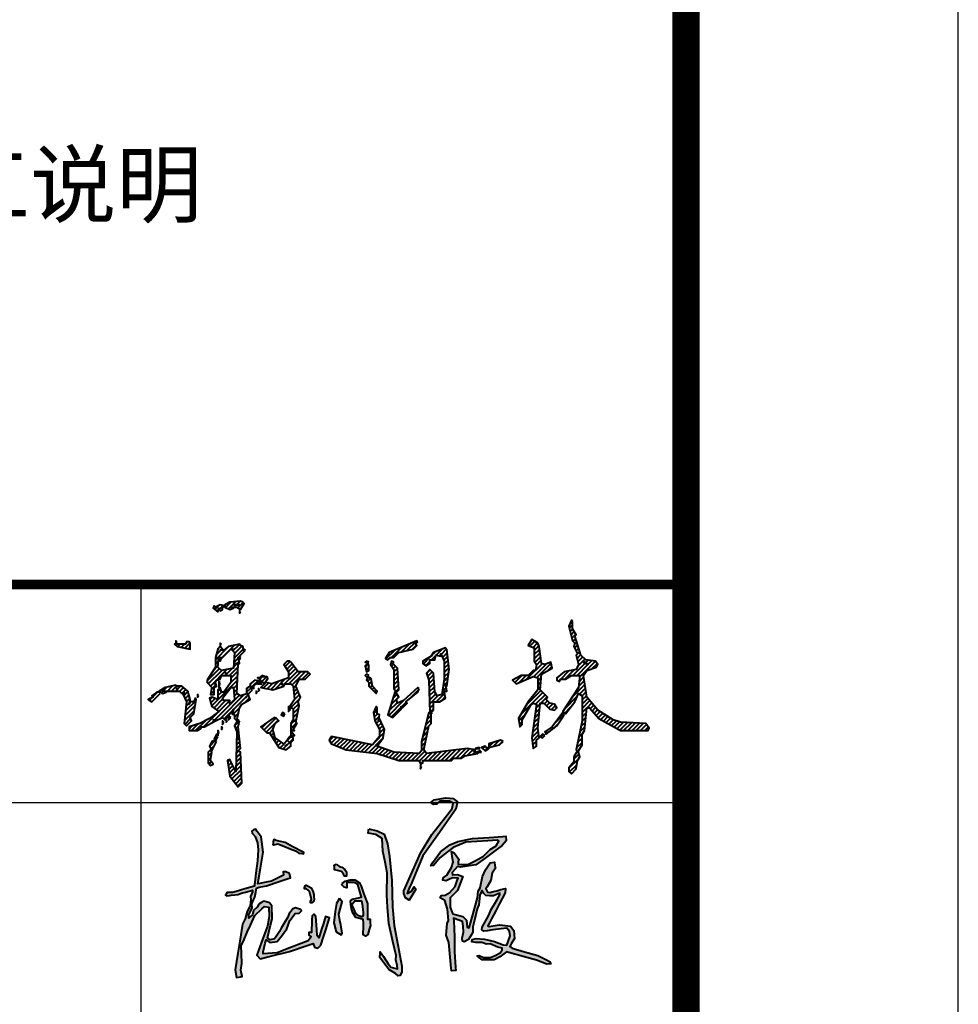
# Model space of a CAD drawing. Header units: millimetres. Extents: x 53009415 to 54059915, y 20499171 to 20796171.
# Drawn here: x 53622686 to 53639915, y 20556466 to 20574535 of the extents above; entities that cross this region are included whole.
import ezdxf

# ---------------------------------------------------------------- set-up
doc = ezdxf.new("R2010")
doc.units = ezdxf.units.MM
doc.header["$LTSCALE"] = 1000
doc.layers.add('PUB_TEXT', color=7, linetype='Continuous')
doc.layers.add('ROAD', color=2, linetype='Continuous')
doc.layers.add('PUB_TITLE', color=7, linetype='Continuous', lineweight=20)
doc.styles.add('HZST', font='')
doc.styles.get('HZST').set_extended_font_data('SimSun')

# ---------------------------------------------------------------- blocks, each defined once
blk = doc.blocks.new('a1')
at = {"layer": 'PUB_TITLE'}
blk.add_line((50499410, 18561530), (50505410, 18561530), dxfattribs=at)
for points in [[(50422310, 18549330), (50506410, 18549330), (50506410, 18608730), (50422310, 18608730)], [(50499410, 18550330), (50505410, 18550330), (50505410, 18607730), (50499410, 18607730)]]:
    blk.add_lwpolyline(points, close=True, dxfattribs=at)
at = {"layer": 'PUB_TITLE', "const_width": 100}
blk.add_lwpolyline([(50424810, 18550330), (50505410, 18550330), (50505410, 18607730), (50424810, 18607730)], close=True, dxfattribs=at)
at = {"layer": 'PUB_TITLE', "const_width": 35}
blk.add_lwpolyline([(50499410, 18562330), (50505410, 18562330)], dxfattribs=at)
at = {"layer": 'PUB_TITLE'}
blk.add_lwpolyline([(50503410, 18556730), (50503410, 18562330)], dxfattribs=at)
blk = doc.blocks.new('谢迎林')
at = {"linetype": 'Continuous'}
h = blk.add_hatch(dxfattribs=at)
h.set_pattern_fill('ANSI31', color=256, scale=88, style=0)
h.set_pattern_definition([(45, (49802.795, -316570.059), (-7.778175, 7.778175), [])])
h.paths.add_polyline_path([(52196.4, -313393.3), (52192, -313388.9), (52192, -313402.1)])
h.paths.add_polyline_path([(52772.8, -313340.5), (52768.4, -313336.1), (52755.2, -313358.1), (52755.2, -313375.7), (52737.6, -313397.7), (52737.6, -313410.9), (52746.4, -313419.7), (52764, -313402.1), (52768.4, -313371.3), (52777.2, -313358.1)])
h.paths.add_polyline_path([(52416.4, -313340.5), (52412, -313336.1), (52398.8, -313340.5)])
h.paths.add_polyline_path([(51426.4, -313340.5), (51422, -313331.7), (51413.2, -313340.5), (51413.2, -313380.1), (51422, -313388.9), (51430.8, -313384.5), (51422, -313371.3)])
h.paths.add_polyline_path([(52412, -313327.3), (52407.6, -313322.9), (52394.4, -313327.3)])
h.paths.add_polyline_path([(52434, -313322.9), (52429.6, -313318.5), (52416.4, -313322.9), (52429.6, -313336.1), (52442.8, -313327.3)])
h.paths.add_polyline_path([(51694.8, -313318.5), (51703.6, -313314.1)], flags=16)
h.paths.add_polyline_path([(52495.6, -313300.9), (52486.8, -313296.5), (52442.8, -313309.7), (52442.8, -313322.9), (52482.4, -313314.1)])
h.paths.add_polyline_path([(51444, -313300.9), (51439.6, -313296.5), (51426.4, -313300.9), (51417.6, -313318.5), (51426.4, -313336.1)])
h.paths.add_polyline_path([(51448.4, -313283.3), (51444, -313274.5), (51435.2, -313292.1), (51439.6, -313296.5)])
h.paths.add_polyline_path([(52649.6, -313278.9), (52640.8, -313274.5), (52632, -313283.3), (52640.8, -313287.7)], flags=17)
h.paths.add_polyline_path([(51721.2, -313270.1), (51716.8, -313261.3), (51716.8, -313283.3), (51730, -313278.9)])
h.paths.add_polyline_path([(51452.8, -313265.7), (51448.4, -313261.3), (51448.4, -313278.9)])
h.paths.add_polyline_path([(51466, -313252.5), (51461.6, -313248.1), (51461.6, -313256.9)], flags=17)
h.paths.add_polyline_path([(51470.4, -313230.5), (51466, -313226.1), (51466, -313239.3)], flags=17)
h.paths.add_polyline_path([(51527.6, -313226.1), (51523.2, -313221.7), (51510, -313243.7), (51518.8, -313265.7), (51514.4, -313410.9), (51492.4, -313366.9), (51483.6, -313371.3), (51492.4, -313428.5), (51523.2, -313468.1), (51536.4, -313454.9), (51532, -313340.5), (51523.2, -313336.1), (51532, -313327.3), (51523.2, -313248.1)])
h.paths.add_polyline_path([(51483.6, -313226.1), (51479.2, -313221.7), (51479.2, -313230.5)], flags=17)
h.paths.add_polyline_path([(51664, -313217.3), (51655.2, -313212.9), (51606.8, -313248.1), (51628.8, -313270.1), (51637.6, -313270.1), (51672.8, -313322.9), (51699.2, -313331.7), (51716.8, -313318.5), (51716.8, -313305.3), (51725.6, -313296.5), (51725.6, -313287.7), (51712.4, -313283.3), (51703.6, -313296.5), (51708, -313300.9), (51703.6, -313296.5), (51690.4, -313309.7), (51659.6, -313287.7), (51650.8, -313256.9), (51659.6, -313234.9), (51672.8, -313226.1)])
h.paths.add_polyline_path([(51496.8, -313212.9), (51488, -313208.5), (51488, -313221.7)], flags=17)
h.paths.add_polyline_path([(52720, -313204.1), (52715.6, -313195.3), (52676, -313248.1), (52649.6, -313265.7), (52654, -313274.5), (52693.6, -313243.7)])
h.paths.add_polyline_path([(51694.8, -313199.7), (51686, -313195.3), (51681.6, -313204.1), (51690.4, -313208.5)], flags=17)
h.paths.add_polyline_path([(52236, -313195.3), (52231.6, -313190.9), (52231.6, -313199.7)], flags=17)
h.paths.add_polyline_path([(51716.8, -313182.1), (51708, -313173.3), (51708, -313190.9)], flags=17)
h.paths.add_polyline_path([(52033.6, -313177.7), (52029.2, -313173.3), (52020.4, -313195.3), (52024.8, -313226.1), (52042.4, -313256.9), (52042.4, -313283.3), (52016, -313314.1), (51866.4, -313283.3), (51857.6, -313296.5), (51866.4, -313309.7), (51919.2, -313331.7), (52033.6, -313344.9), (52112.8, -313371.3), (52187.6, -313371.3), (52192, -313384.5), (52200.8, -313380.1), (52200.8, -313371.3), (52306.4, -313371.3), (52315.2, -313362.5), (52341.6, -313362.5), (52354.8, -313353.7), (52403.2, -313344.9), (52385.6, -313336.1), (52394.4, -313331.7), (52363.6, -313327.3), (52214, -313344.9), (52205.2, -313331.7), (52222.8, -313243.7), (52231.6, -313234.9), (52231.6, -313204.1), (52222.8, -313195.3), (52196.4, -313300.9), (52196.4, -313336.1), (52187.6, -313344.9), (52095.2, -313340.5), (52033.6, -313318.5), (52055.6, -313287.7), (52060, -313256.9), (52042.4, -313217.3), (52038, -313226.1), (52042.4, -313204.1), (52033.6, -313199.7)])
h.paths.add_polyline_path([(51549.6, -313138.1), (51554, -313138.1)], flags=16)
h.paths.add_polyline_path([(51378, -313133.7), (51373.6, -313129.3), (51373.6, -313138.1)], flags=17)
h.paths.add_polyline_path([(51237.2, -313124.9), (51232.8, -313120.5), (51224, -313120.5), (51206.4, -313133.7), (51210.8, -313138.1), (51193.2, -313146.9), (51206.4, -313155.7)])
h.paths.add_polyline_path([(51593.6, -313120.5), (51589.2, -313116.1), (51589.2, -313124.9)])
h.paths.add_polyline_path([(51602.4, -313111.7), (51598, -313107.3), (51598, -313116.1)])
h.paths.add_polyline_path([(51576, -313111.7), (51567.2, -313098.5), (51554, -313107.3), (51554, -313124.9), (51562.8, -313124.9)])
h.paths.add_polyline_path([(52187.6, -313107.3), (52183.2, -313102.9), (52130.4, -313151.3), (52108.4, -313160.1), (52104, -313146.9), (52112.8, -313138.1), (52099.6, -313116.1), (52073.2, -313204.1), (52090.8, -313212.9), (52121.6, -313182.1), (52121.6, -313173.3), (52126, -313177.7), (52143.6, -313160.1), (52139.2, -313155.7), (52183.2, -313120.5)])
h.paths.add_polyline_path([(51294.4, -313107.3), (51303.2, -313107.3)], flags=16)
h.paths.add_polyline_path([(51496.8, -313102.9), (51505.6, -313102.9), (51510, -313146.9), (51492.4, -313164.5), (51492.4, -313151.3), (51470.4, -313151.3), (51466, -313142.5)], flags=16)
h.paths.add_polyline_path([(51298.8, -313098.5), (51294.4, -313094.1), (51254.8, -313102.9), (51232.8, -313116.1), (51246, -313124.9), (51259.2, -313120.5), (51250.4, -313116.1), (51307.6, -313116.1), (51316.4, -313124.9), (51325.2, -313120.5), (51320.8, -313129.3), (51334, -313155.7), (51325.2, -313234.9), (51334, -313243.7), (51351.6, -313226.1), (51347.2, -313212.9), (51360.4, -313199.7), (51369.2, -313146.9), (51364.8, -313142.5), (51360.4, -313155.7), (51347.2, -313155.7), (51342.8, -313164.5), (51347.2, -313146.9), (51338.4, -313116.1), (51316.4, -313098.5)])
h.paths.add_polyline_path([(51677.2, -313089.7), (51686, -313089.7)], flags=16)
h.paths.add_polyline_path([(51611.2, -313089.7), (51606.8, -313085.3), (51593.6, -313089.7)], flags=17)
h.paths.add_polyline_path([(51598, -313085.3), (51606.8, -313080.9), (51584.8, -313076.5), (51567.2, -313089.7), (51567.2, -313098.5), (51580.4, -313107.3), (51580.4, -313094.1)])
h.paths.add_polyline_path([(51457.2, -313085.3), (51452.8, -313080.9), (51452.8, -313102.9)], flags=17)
h.paths.add_polyline_path([(52011.6, -313072.1), (52007.2, -313067.7), (51998.4, -313067.7), (51994, -313076.5), (52002.8, -313085.3), (52002.8, -313098.5), (52029.2, -313124.9), (52033.6, -313116.1), (52016, -313098.5)])
h.paths.add_polyline_path([(51633.2, -313067.7), (51628.8, -313063.3), (51593.6, -313067.7), (51620, -313089.7)])
h.paths.add_polyline_path([(51620, -313063.3), (51611.2, -313058.9), (51606.8, -313063.3)], flags=17)
h.paths.add_polyline_path([(52002.8, -313058.9), (51994, -313054.5), (51989.6, -313058.9), (51998.4, -313067.7)])
h.paths.add_polyline_path([(51474.8, -313050.1), (51479.2, -313050.1)], flags=16)
h.paths.add_polyline_path([(52002.8, -313019.3), (51998.4, -313014.9), (51989.6, -313023.7), (51994, -313045.7), (52002.8, -313041.3)])
h.paths.add_polyline_path([(52794.8, -313014.9), (52790.4, -313006.1), (52808, -313019.3)], flags=16)
h.paths.add_polyline_path([(52095.2, -313010.5), (52086.4, -313006.1), (52082, -313019.3), (52095.2, -313036.9), (52095.2, -313107.3), (52104, -313120.5), (52112.8, -313111.7), (52108.4, -313032.5), (52090.8, -313014.9)])
h.paths.add_polyline_path([(52002.8, -313010.5), (51994, -313006.1), (51989.6, -313010.5)])
h.paths.add_polyline_path([(51716.8, -313010.5), (51712.4, -313006.1), (51703.6, -313006.1), (51690.4, -313019.3), (51708, -313045.7), (51708, -313067.7), (51646.4, -313089.7), (51624.4, -313085.3), (51606.8, -313102.9), (51650.8, -313111.7), (51690.4, -313098.5), (51694.8, -313089.7), (51716.8, -313089.7), (51725.6, -313098.5), (51730, -313146.9), (51712.4, -313173.3), (51725.6, -313182.1), (51725.6, -313221.7), (51716.8, -313234.9), (51716.8, -313261.3), (51730, -313261.3), (51725.6, -313256.9), (51738.8, -313234.9), (51734.4, -313230.5), (51747.6, -313168.9), (51743.2, -313155.7), (51752, -313138.1), (51734.4, -313098.5), (51747.6, -313072.1), (51769.6, -313072.1), (51787.2, -313054.5), (51778.4, -313045.7), (51743.2, -313045.7)])
h.paths.add_polyline_path([(51461.6, -312997.3), (51457.2, -312992.9), (51457.2, -313006.1)], flags=0)
h.paths.add_polyline_path([(51532, -312992.9), (51527.6, -312988.5), (51527.6, -313001.7)], flags=17)
h.paths.add_polyline_path([(51549.6, -312966.5), (51545.2, -312962.1), (51545.2, -312970.9)], flags=17)
h.paths.add_polyline_path([(52288.8, -312962.1), (52284.4, -312957.7), (52240.4, -312975.3), (52231.6, -312988.5), (52200.8, -313006.1), (52200.8, -313014.9), (52214, -313023.7), (52227.2, -313014.9), (52227.2, -313001.7), (52244.8, -313001.7), (52249.2, -312984.1), (52266.8, -312988.5), (52266.8, -312979.7), (52280, -313006.1), (52280, -313072.1), (52271.2, -313129.3), (52253.6, -313133.7), (52244.8, -313120.5), (52240.4, -313050.1), (52227.2, -313036.9), (52214, -313050.1), (52222.8, -313076.5), (52227.2, -313195.3), (52240.4, -313186.5), (52240.4, -313155.7), (52262.4, -313155.7), (52284.4, -313142.5), (52280, -313116.1), (52288.8, -313116.1), (52284.4, -313089.7), (52288.8, -313098.5), (52297.6, -313036.9)])
h.paths.add_polyline_path([(51496.8, -312962.1), (51510, -312962.1), (51501.2, -312966.5), (51510, -312975.3), (51505.6, -313032.5), (51461.6, -313041.3), (51448.4, -313028.1), (51452.8, -312992.9), (51466, -312992.9)], flags=16)
h.paths.add_polyline_path([(51532, -312948.9), (51527.6, -312944.5), (51488, -312953.3), (51470.4, -312966.5), (51457.2, -312966.5), (51466, -312962.1), (51457.2, -312953.3), (51448.4, -312962.1), (51439.6, -312992.9), (51439.6, -313028.1), (51408.8, -313076.5), (51408.8, -313085.3), (51426.4, -313102.9), (51422, -313129.3), (51435.2, -313129.3), (51435.2, -313102.9), (51444, -313098.5), (51439.6, -313085.3), (51435.2, -313089.7), (51444, -313076.5), (51457.2, -313072.1), (51461.6, -313058.9), (51496.8, -313058.9), (51496.8, -313085.3), (51470.4, -313120.5), (51461.6, -313120.5), (51457.2, -313102.9), (51448.4, -313111.7), (51448.4, -313146.9), (51426.4, -313138.1), (51417.6, -313142.5), (51426.4, -313173.3), (51452.8, -313190.9), (51417.6, -313217.3), (51382.4, -313234.9), (51342.8, -313248.1), (51342.8, -313261.3), (51373.6, -313261.3), (51386.8, -313252.5), (51382.4, -313248.1), (51400, -313248.1), (51439.6, -313226.1), (51430.8, -313221.7), (51439.6, -313226.1), (51466, -313212.9), (51474.8, -313221.7), (51505.6, -313182.1), (51501.2, -313199.7), (51510, -313204.1), (51510, -313217.3), (51518.8, -313226.1), (51527.6, -313177.7), (51536.4, -313164.5), (51567.2, -313146.9), (51558.4, -313124.9), (51532, -313133.7), (51518.8, -313124.9), (51523.2, -313019.3), (51514.4, -313014.9), (51527.6, -313014.9), (51523.2, -312992.9), (51545.2, -312970.9), (51540.8, -312953.3)])
h.paths.add_polyline_path([(51461.6, -312944.5), (51457.2, -312940.1), (51457.2, -312948.9)])
h.paths.add_polyline_path([(51347.2, -312940.1), (51342.8, -312935.7), (51334, -312935.7), (51329.6, -312944.5), (51290, -312944.5), (51298.8, -312953.3), (51347.2, -312962.1)])
h.paths.add_polyline_path([(52183.2, -312935.7), (52178.8, -312931.3), (52077.6, -312975.3), (52064.4, -312997.3), (52073.2, -313001.7), (52082, -312992.9), (52095.2, -312992.9), (52112.8, -312975.3), (52165.6, -312962.1), (52178.8, -312948.9), (52174.4, -312940.1)])
h.paths.add_polyline_path([(51298.8, -312935.7), (51294.4, -312931.3), (51294.4, -312940.1)])
h.paths.add_polyline_path([(52610, -312931.3), (52601.2, -312926.9), (52588, -312948.9), (52610, -312957.7), (52610, -313006.1), (52618.8, -313019.3), (52614.4, -313041.3), (52605.6, -313041.3), (52588, -313058.9), (52561.6, -313058.9), (52530.8, -313076.5), (52544, -313089.7), (52605.6, -313063.3), (52623.2, -313067.7), (52623.2, -313111.7), (52588, -313155.7), (52552.8, -313217.3), (52557.2, -313248.1), (52566, -313239.3), (52566, -313221.7), (52596.8, -313168.9), (52605.6, -313160.1), (52618.8, -313164.5), (52601.2, -313287.7), (52605.6, -313327.3), (52618.8, -313318.5), (52618.8, -313296.5), (52627.6, -313287.7), (52623.2, -313252.5), (52632, -313160.1), (52645.2, -313160.1), (52667.2, -313182.1), (52684.8, -313186.5), (52693.6, -313177.7), (52684.8, -313164.5), (52667.2, -313160.1), (52654, -313146.9), (52658.4, -313138.1), (52632, -313111.7), (52636.4, -313054.5), (52676, -313032.5), (52671.6, -313010.5), (52649.6, -313019.3), (52636.4, -313014.9), (52627.6, -312953.3), (52623.2, -312940.1)])
h.paths.add_polyline_path([(52750.8, -312860.9), (52746.4, -312856.5), (52737.6, -312878.5), (52750.8, -312931.3), (52759.6, -312940.1), (52755.2, -312953.3), (52768.4, -312979.7), (52764, -312984.1), (52772.8, -313019.3), (52764, -313036.9), (52720, -313045.7), (52693.6, -313067.7), (52693.6, -313076.5), (52702.4, -313080.9), (52706.8, -313072.1), (52724.4, -313072.1), (52746.4, -313058.9), (52777.2, -313058.9), (52772.8, -313102.9), (52715.6, -313190.9), (52724.4, -313199.7), (52759.6, -313155.7), (52772.8, -313124.9), (52786, -313133.7), (52786, -313226.1), (52764, -313331.7), (52772.8, -313336.1), (52786, -313314.1), (52786, -313274.5), (52794.8, -313261.3), (52803.6, -313177.7), (52812.4, -313177.7), (52847.6, -313217.3), (52926.8, -313261.3), (53028, -313261.3), (53032.4, -313252.5), (53019.2, -313234.9), (52926.8, -313230.5), (52900.4, -313221.7), (52843.2, -313186.5), (52803.6, -313138.1), (52790.4, -313058.9), (52803.6, -313041.3), (52838.8, -313028.1), (52843.2, -313019.3), (52834.4, -313006.1), (52799.2, -313001.7), (52781.6, -312984.1), (52759.6, -312913.7), (52764, -312909.3), (52750.8, -312887.3)])
h.paths.add_polyline_path([(51532, -312825.7), (51527.6, -312821.3), (51527.6, -312830.1)])
h.paths.add_polyline_path([(51466, -312808.1), (51474.8, -312803.7), (51457.2, -312799.3), (51439.6, -312808.1), (51435.2, -312803.7), (51430.8, -312812.5), (51448.4, -312825.7), (51452.8, -312812.5), (51457.2, -312821.3), (51466, -312816.9)])
h.paths.add_polyline_path([(51505.6, -312799.3), (51527.6, -312799.3)], flags=16)
h.paths.add_polyline_path([(51540.8, -312790.5), (51532, -312786.1), (51492.4, -312790.5), (51474.8, -312799.3), (51474.8, -312808.1), (51492.4, -312816.9), (51505.6, -312812.5), (51496.8, -312808.1), (51518.8, -312808.1), (51532, -312816.9), (51545.2, -312794.9)])
for points in [[(51466, -312808.1), (51474.8, -312803.7), (51457.2, -312799.3), (51439.6, -312808.1), (51435.2, -312803.7), (51430.8, -312812.5), (51448.4, -312825.7), (51452.8, -312812.5), (51457.2, -312821.3), (51466, -312816.9), (51466, -312808.1)], [(51540.8, -312790.5), (51532, -312786.1), (51492.4, -312790.5), (51474.8, -312799.3), (51474.8, -312808.1), (51492.4, -312816.9), (51505.6, -312812.5), (51496.8, -312808.1), (51518.8, -312808.1), (51532, -312816.9), (51545.2, -312794.9), (51540.8, -312790.5)], [(51505.6, -312799.3), (51527.6, -312799.3), (51505.6, -312799.3)], [(51532, -312825.7), (51527.6, -312821.3), (51527.6, -312830.1), (51532, -312825.7)], [(52750.8, -312860.9), (52746.4, -312856.5), (52737.6, -312878.5), (52750.8, -312931.3), (52759.6, -312940.1), (52755.2, -312953.3), (52768.4, -312979.7), (52764, -312984.1), (52772.8, -313019.3), (52764, -313036.9), (52720, -313045.7), (52693.6, -313067.7), (52693.6, -313076.5), (52702.4, -313080.9), (52706.8, -313072.1), (52724.4, -313072.1), (52746.4, -313058.9), (52777.2, -313058.9), (52772.8, -313102.9), (52715.6, -313190.9), (52724.4, -313199.7), (52759.6, -313155.7), (52772.8, -313124.9), (52786, -313133.7), (52786, -313226.1), (52764, -313331.7), (52772.8, -313336.1), (52786, -313314.1), (52786, -313274.5), (52794.8, -313261.3), (52803.6, -313177.7), (52812.4, -313177.7), (52847.6, -313217.3), (52926.8, -313261.3), (53028, -313261.3), (53032.4, -313252.5), (53019.2, -313234.9), (52926.8, -313230.5), (52900.4, -313221.7), (52843.2, -313186.5), (52803.6, -313138.1), (52790.4, -313058.9), (52803.6, -313041.3), (52838.8, -313028.1), (52843.2, -313019.3), (52834.4, -313006.1), (52799.2, -313001.7), (52781.6, -312984.1), (52759.6, -312913.7), (52764, -312909.3), (52750.8, -312887.3), (52750.8, -312860.9)], [(51347.2, -312940.1), (51342.8, -312935.7), (51334, -312935.7), (51329.6, -312944.5), (51290, -312944.5), (51298.8, -312953.3), (51347.2, -312962.1), (51347.2, -312940.1)], [(51298.8, -312935.7), (51294.4, -312931.3), (51294.4, -312940.1), (51298.8, -312935.7)], [(51532, -312948.9), (51527.6, -312944.5), (51488, -312953.3), (51470.4, -312966.5), (51457.2, -312966.5), (51466, -312962.1), (51457.2, -312953.3), (51448.4, -312962.1), (51439.6, -312992.9), (51439.6, -313028.1), (51408.8, -313076.5), (51408.8, -313085.3), (51426.4, -313102.9), (51422, -313129.3), (51435.2, -313129.3), (51435.2, -313102.9), (51444, -313098.5), (51439.6, -313085.3), (51435.2, -313089.7), (51444, -313076.5), (51457.2, -313072.1), (51461.6, -313058.9), (51496.8, -313058.9), (51496.8, -313085.3), (51470.4, -313120.5), (51461.6, -313120.5), (51457.2, -313102.9), (51448.4, -313111.7), (51448.4, -313146.9), (51426.4, -313138.1), (51417.6, -313142.5), (51426.4, -313173.3), (51452.8, -313190.9), (51417.6, -313217.3), (51382.4, -313234.9), (51342.8, -313248.1), (51342.8, -313261.3), (51373.6, -313261.3), (51386.8, -313252.5), (51382.4, -313248.1), (51400, -313248.1), (51439.6, -313226.1), (51430.8, -313221.7), (51439.6, -313226.1), (51466, -313212.9), (51474.8, -313221.7), (51505.6, -313182.1), (51501.2, -313199.7), (51510, -313204.1), (51510, -313217.3), (51518.8, -313226.1), (51527.6, -313177.7), (51536.4, -313164.5), (51567.2, -313146.9), (51558.4, -313124.9), (51532, -313133.7), (51518.8, -313124.9), (51523.2, -313019.3), (51514.4, -313014.9), (51527.6, -313014.9), (51523.2, -312992.9), (51545.2, -312970.9), (51540.8, -312953.3), (51532, -312948.9)], [(51461.6, -312944.5), (51457.2, -312940.1), (51457.2, -312948.9), (51461.6, -312944.5)], [(52183.2, -312935.7), (52178.8, -312931.3), (52077.6, -312975.3), (52064.4, -312997.3), (52073.2, -313001.7), (52082, -312992.9), (52095.2, -312992.9), (52112.8, -312975.3), (52165.6, -312962.1), (52178.8, -312948.9), (52174.4, -312940.1), (52183.2, -312935.7)], [(52610, -312931.3), (52601.2, -312926.9), (52588, -312948.9), (52610, -312957.7), (52610, -313006.1), (52618.8, -313019.3), (52614.4, -313041.3), (52605.6, -313041.3), (52588, -313058.9), (52561.6, -313058.9), (52530.8, -313076.5), (52544, -313089.7), (52605.6, -313063.3), (52623.2, -313067.7), (52623.2, -313111.7), (52588, -313155.7), (52552.8, -313217.3), (52557.2, -313248.1), (52566, -313239.3), (52566, -313221.7), (52596.8, -313168.9), (52605.6, -313160.1), (52618.8, -313164.5), (52601.2, -313287.7), (52605.6, -313327.3), (52618.8, -313318.5), (52618.8, -313296.5), (52627.6, -313287.7), (52623.2, -313252.5), (52632, -313160.1), (52645.2, -313160.1), (52667.2, -313182.1), (52684.8, -313186.5), (52693.6, -313177.7), (52684.8, -313164.5), (52667.2, -313160.1), (52654, -313146.9), (52658.4, -313138.1), (52632, -313111.7), (52636.4, -313054.5), (52676, -313032.5), (52671.6, -313010.5), (52649.6, -313019.3), (52636.4, -313014.9), (52627.6, -312953.3), (52623.2, -312940.1), (52610, -312931.3)], [(51496.8, -312962.1), (51510, -312962.1), (51501.2, -312966.5), (51510, -312975.3), (51505.6, -313032.5), (51461.6, -313041.3), (51448.4, -313028.1), (51452.8, -312992.9), (51466, -312992.9), (51496.8, -312962.1)], [(51532, -312992.9), (51527.6, -312988.5), (51527.6, -313001.7), (51532, -312992.9)], [(51549.6, -312966.5), (51545.2, -312962.1), (51545.2, -312970.9), (51549.6, -312966.5)], [(52288.8, -312962.1), (52284.4, -312957.7), (52240.4, -312975.3), (52231.6, -312988.5), (52200.8, -313006.1), (52200.8, -313014.9), (52214, -313023.7), (52227.2, -313014.9), (52227.2, -313001.7), (52244.8, -313001.7), (52249.2, -312984.1), (52266.8, -312988.5), (52266.8, -312979.7), (52280, -313006.1), (52280, -313072.1), (52271.2, -313129.3), (52253.6, -313133.7), (52244.8, -313120.5), (52240.4, -313050.1), (52227.2, -313036.9), (52214, -313050.1), (52222.8, -313076.5), (52227.2, -313195.3), (52240.4, -313186.5), (52240.4, -313155.7), (52262.4, -313155.7), (52284.4, -313142.5), (52280, -313116.1), (52288.8, -313116.1), (52284.4, -313089.7), (52288.8, -313098.5), (52297.6, -313036.9), (52288.8, -312962.1)], [(51461.6, -312997.3), (51457.2, -312992.9), (51457.2, -313006.1), (51461.6, -312997.3)], [(51716.8, -313010.5), (51712.4, -313006.1), (51703.6, -313006.1), (51690.4, -313019.3), (51708, -313045.7), (51708, -313067.7), (51646.4, -313089.7), (51624.4, -313085.3), (51606.8, -313102.9), (51650.8, -313111.7), (51690.4, -313098.5), (51694.8, -313089.7), (51716.8, -313089.7), (51725.6, -313098.5), (51730, -313146.9), (51712.4, -313173.3), (51725.6, -313182.1), (51725.6, -313221.7), (51716.8, -313234.9), (51716.8, -313261.3), (51730, -313261.3), (51725.6, -313256.9), (51738.8, -313234.9), (51734.4, -313230.5), (51747.6, -313168.9), (51743.2, -313155.7), (51752, -313138.1), (51734.4, -313098.5), (51747.6, -313072.1), (51769.6, -313072.1), (51787.2, -313054.5), (51778.4, -313045.7), (51743.2, -313045.7), (51716.8, -313010.5)], [(52002.8, -313010.5), (51994, -313006.1), (51989.6, -313010.5), (52002.8, -313010.5)], [(52002.8, -313019.3), (51998.4, -313014.9), (51989.6, -313023.7), (51994, -313045.7), (52002.8, -313041.3), (52002.8, -313019.3)], [(52095.2, -313010.5), (52086.4, -313006.1), (52082, -313019.3), (52095.2, -313036.9), (52095.2, -313107.3), (52104, -313120.5), (52112.8, -313111.7), (52108.4, -313032.5), (52090.8, -313014.9), (52095.2, -313010.5)], [(52794.8, -313014.9), (52790.4, -313006.1), (52808, -313019.3), (52794.8, -313014.9)], [(51474.8, -313050.1), (51479.2, -313050.1), (51474.8, -313050.1)], [(51633.2, -313067.7), (51628.8, -313063.3), (51593.6, -313067.7), (51620, -313089.7), (51633.2, -313067.7)], [(51620, -313063.3), (51611.2, -313058.9), (51606.8, -313063.3), (51620, -313063.3)], [(52002.8, -313058.9), (51994, -313054.5), (51989.6, -313058.9), (51998.4, -313067.7), (52002.8, -313058.9)], [(51298.8, -313098.5), (51294.4, -313094.1), (51254.8, -313102.9), (51232.8, -313116.1), (51246, -313124.9), (51259.2, -313120.5), (51250.4, -313116.1), (51307.6, -313116.1), (51316.4, -313124.9), (51325.2, -313120.5), (51320.8, -313129.3), (51334, -313155.7), (51325.2, -313234.9), (51334, -313243.7), (51351.6, -313226.1), (51347.2, -313212.9), (51360.4, -313199.7), (51369.2, -313146.9), (51364.8, -313142.5), (51360.4, -313155.7), (51347.2, -313155.7), (51342.8, -313164.5), (51347.2, -313146.9), (51338.4, -313116.1), (51316.4, -313098.5), (51298.8, -313098.5)], [(51457.2, -313085.3), (51452.8, -313080.9), (51452.8, -313102.9), (51457.2, -313085.3)], [(51576, -313111.7), (51567.2, -313098.5), (51554, -313107.3), (51554, -313124.9), (51562.8, -313124.9), (51576, -313111.7)], [(51598, -313085.3), (51606.8, -313080.9), (51584.8, -313076.5), (51567.2, -313089.7), (51567.2, -313098.5), (51580.4, -313107.3), (51580.4, -313094.1), (51598, -313085.3)], [(51611.2, -313089.7), (51606.8, -313085.3), (51593.6, -313089.7), (51611.2, -313089.7)], [(51677.2, -313089.7), (51686, -313089.7), (51677.2, -313089.7)], [(52011.6, -313072.1), (52007.2, -313067.7), (51998.4, -313067.7), (51994, -313076.5), (52002.8, -313085.3), (52002.8, -313098.5), (52029.2, -313124.9), (52033.6, -313116.1), (52016, -313098.5), (52011.6, -313072.1)], [(51237.2, -313124.9), (51232.8, -313120.5), (51224, -313120.5), (51206.4, -313133.7), (51210.8, -313138.1), (51193.2, -313146.9), (51206.4, -313155.7), (51237.2, -313124.9)], [(51294.4, -313107.3), (51303.2, -313107.3), (51294.4, -313107.3)], [(51378, -313133.7), (51373.6, -313129.3), (51373.6, -313138.1), (51378, -313133.7)], [(51496.8, -313102.9), (51505.6, -313102.9), (51510, -313146.9), (51492.4, -313164.5), (51492.4, -313151.3), (51470.4, -313151.3), (51466, -313142.5), (51496.8, -313102.9)], [(51593.6, -313120.5), (51589.2, -313116.1), (51589.2, -313124.9), (51593.6, -313120.5)], [(51602.4, -313111.7), (51598, -313107.3), (51598, -313116.1), (51602.4, -313111.7)], [(52187.6, -313107.3), (52183.2, -313102.9), (52130.4, -313151.3), (52108.4, -313160.1), (52104, -313146.9), (52112.8, -313138.1), (52099.6, -313116.1), (52073.2, -313204.1), (52090.8, -313212.9), (52121.6, -313182.1), (52121.6, -313173.3), (52126, -313177.7), (52143.6, -313160.1), (52139.2, -313155.7), (52183.2, -313120.5), (52187.6, -313107.3)], [(51549.6, -313138.1), (51554, -313138.1), (51549.6, -313138.1)], [(51496.8, -313212.9), (51488, -313208.5), (51488, -313221.7), (51496.8, -313212.9)], [(51694.8, -313199.7), (51686, -313195.3), (51681.6, -313204.1), (51690.4, -313208.5), (51694.8, -313199.7)], [(51716.8, -313182.1), (51708, -313173.3), (51708, -313190.9), (51716.8, -313182.1)], [(52033.6, -313177.7), (52029.2, -313173.3), (52020.4, -313195.3), (52024.8, -313226.1), (52042.4, -313256.9), (52042.4, -313283.3), (52016, -313314.1), (51866.4, -313283.3), (51857.6, -313296.5), (51866.4, -313309.7), (51919.2, -313331.7), (52033.6, -313344.9), (52112.8, -313371.3), (52187.6, -313371.3), (52192, -313384.5), (52200.8, -313380.1), (52200.8, -313371.3), (52306.4, -313371.3), (52315.2, -313362.5), (52341.6, -313362.5), (52354.8, -313353.7), (52403.2, -313344.9), (52385.6, -313336.1), (52394.4, -313331.7), (52363.6, -313327.3), (52214, -313344.9), (52205.2, -313331.7), (52222.8, -313243.7), (52231.6, -313234.9), (52231.6, -313204.1), (52222.8, -313195.3), (52196.4, -313300.9), (52196.4, -313336.1), (52187.6, -313344.9), (52095.2, -313340.5), (52033.6, -313318.5), (52055.6, -313287.7), (52060, -313256.9), (52042.4, -313217.3), (52038, -313226.1), (52042.4, -313204.1), (52033.6, -313199.7), (52033.6, -313177.7)], [(52236, -313195.3), (52231.6, -313190.9), (52231.6, -313199.7), (52236, -313195.3)], [(52720, -313204.1), (52715.6, -313195.3), (52676, -313248.1), (52649.6, -313265.7), (52654, -313274.5), (52693.6, -313243.7), (52720, -313204.1)], [(51470.4, -313230.5), (51466, -313226.1), (51466, -313239.3), (51470.4, -313230.5)], [(51483.6, -313226.1), (51479.2, -313221.7), (51479.2, -313230.5), (51483.6, -313226.1)], [(51527.6, -313226.1), (51523.2, -313221.7), (51510, -313243.7), (51518.8, -313265.7), (51514.4, -313410.9), (51492.4, -313366.9), (51483.6, -313371.3), (51492.4, -313428.5), (51523.2, -313468.1), (51536.4, -313454.9), (51532, -313340.5), (51523.2, -313336.1), (51532, -313327.3), (51523.2, -313248.1), (51527.6, -313226.1)], [(51664, -313217.3), (51655.2, -313212.9), (51606.8, -313248.1), (51628.8, -313270.1), (51637.6, -313270.1), (51672.8, -313322.9), (51699.2, -313331.7), (51716.8, -313318.5), (51716.8, -313305.3), (51725.6, -313296.5), (51725.6, -313287.7), (51712.4, -313283.3), (51703.6, -313296.5), (51708, -313300.9), (51703.6, -313296.5), (51690.4, -313309.7), (51659.6, -313287.7), (51650.8, -313256.9), (51659.6, -313234.9), (51672.8, -313226.1), (51664, -313217.3)], [(51448.4, -313283.3), (51444, -313274.5), (51435.2, -313292.1), (51439.6, -313296.5), (51448.4, -313283.3)], [(51452.8, -313265.7), (51448.4, -313261.3), (51448.4, -313278.9), (51452.8, -313265.7)], [(51466, -313252.5), (51461.6, -313248.1), (51461.6, -313256.9), (51466, -313252.5)], [(51721.2, -313270.1), (51716.8, -313261.3), (51716.8, -313283.3), (51730, -313278.9), (51721.2, -313270.1)], [(52649.6, -313278.9), (52640.8, -313274.5), (52632, -313283.3), (52640.8, -313287.7), (52649.6, -313278.9)], [(51444, -313300.9), (51439.6, -313296.5), (51426.4, -313300.9), (51417.6, -313318.5), (51426.4, -313336.1), (51444, -313300.9)], [(51694.8, -313318.5), (51703.6, -313314.1), (51694.8, -313318.5)], [(52495.6, -313300.9), (52486.8, -313296.5), (52442.8, -313309.7), (52442.8, -313322.9), (52482.4, -313314.1), (52495.6, -313300.9)], [(51426.4, -313340.5), (51422, -313331.7), (51413.2, -313340.5), (51413.2, -313380.1), (51422, -313388.9), (51430.8, -313384.5), (51422, -313371.3), (51426.4, -313340.5)], [(52412, -313327.3), (52407.6, -313322.9), (52394.4, -313327.3), (52412, -313327.3)], [(52416.4, -313340.5), (52412, -313336.1), (52398.8, -313340.5), (52416.4, -313340.5)], [(52434, -313322.9), (52429.6, -313318.5), (52416.4, -313322.9), (52429.6, -313336.1), (52442.8, -313327.3), (52434, -313322.9)], [(52772.8, -313340.5), (52768.4, -313336.1), (52755.2, -313358.1), (52755.2, -313375.7), (52737.6, -313397.7), (52737.6, -313410.9), (52746.4, -313419.7), (52764, -313402.1), (52768.4, -313371.3), (52777.2, -313358.1), (52772.8, -313340.5)], [(52196.4, -313393.3), (52192, -313388.9), (52192, -313402.1), (52196.4, -313393.3)]]:
    blk.add_lwpolyline(points, dxfattribs=at)
blk = doc.blocks.new('lrx')
h = blk.add_hatch(color=256)
h.dxf.hatch_style = 1
h.paths.add_polyline_path([(1976730, 365360), (2000670, 369640), (2015650, 368090), (2024610, 361670), (2020910, 346690), (1987660, 299180), (1954213, 251389), (1937400, 211730), (1931228, 197173), (1926282, 185504), (1923453, 178832), (1921699, 174695), (1931150, 179350), (1934470, 185010), (1936312, 188150), (1939350, 183250), (1931540, 169930), (1926351, 161079), (1918609, 165619), (1915140, 174220), (1915340, 180270), (1949790, 258040), (1972600, 294560), (2007030, 338940), (2014091, 348042), (2015670, 358950), (2008410, 362480), (1996430, 362480), (1988580, 362480), (1982290, 356990), (1975810, 355810), (1972870, 357970), (1970352, 359820)])
h = blk.add_hatch(color=256)
h.dxf.hatch_style = 1
h.paths.add_polyline_path([(1608560, 304520), (1604900, 301430), (1606040, 297670), (1612270, 290770), (1616590, 277720), (1618060, 263790), (1616950, 241370), (1613650, 215720), (1611999, 202890), (1610671, 192566), (1610299, 189674), (1590550, 183830), (1573072, 178658), (1565858, 176523), (1554610, 176320), (1551400, 171180), (1553735, 169722), (1559880, 170530), (1563235, 170971), (1570483, 171924), (1576679, 172739), (1584310, 174980), (1592178, 177291), (1599424, 179419), (1604589, 180936), (1606674, 181548), (1606520, 178220), (1602660, 168480), (1603210, 162600), (1601560, 149320), (1595310, 138110), (1591630, 123040), (1586320, 112020), (1580650, 77510), (1576580, 52690), (1571024, 18811), (1573930, 3440), (1581723, 4913), (1585272, 5584), (1582859, 18349), (1584550, 31750), (1583960, 52100), (1583500, 67955), (1589270, 80700), (1595945, 95445), (1602650, 110256), (1611555, 129926), (1625860, 143510), (1630701, 148108), (1639730, 146750), (1640320, 127290), (1637070, 108120), (1627920, 82760), (1619095, 58302), (1615557, 48494), (1622320, 41480), (1640610, 45910), (1682144, 55970), (1718000, 68330), (1730084, 72496), (1732690, 64936), (1739840, 62720), (1745740, 68920), (1751350, 86310), (1755956, 100587), (1763777, 124831), (1759027, 126364), (1755699, 127437), (1751170, 113399), (1747527, 102106), (1743638, 90051), (1741691, 84017), (1738360, 88670), (1737480, 101350), (1735681, 127278), (1731580, 132020), (1727947, 128878), (1727740, 121700), (1727519, 114002), (1727129, 100454), (1726968, 94874), (1721553, 95030), (1721398, 89632), (1726270, 86020), (1724397, 83494), (1720293, 77957), (1685840, 64790), (1656528, 53587), (1628600, 51220), (1628208, 55842), (1632430, 73040), (1634187, 80197), (1642170, 74810), (1656920, 76290), (1665480, 87790), (1676440, 102514), (1682590, 119340), (1693810, 133490), (1701480, 134380), (1706790, 139390), (1704240, 142060), (1694060, 145290), (1688630, 143100), (1685620, 138480), (1681110, 133860), (1678340, 126230), (1671130, 113850), (1665221, 103704), (1661304, 96978), (1654730, 87010), (1651298, 81806), (1642290, 80320), (1637270, 83850), (1640060, 95360), (1643515, 109613), (1646761, 123006), (1646190, 149070), (1641170, 155570), (1634300, 157610), (1629470, 159044), (1624820, 156130), (1619482, 152784), (1616280, 146660), (1608850, 139600), (1606430, 130690), (1602530, 127350), (1599199, 124497), (1598820, 131430), (1602160, 138120), (1605830, 145471), (1604950, 153160), (1608660, 161700), (1611087, 167286), (1613120, 176920), (1614980, 185270), (1620180, 187310), (1635040, 189910), (1660690, 198710), (1679182, 205054), (1684086, 206737), (1681870, 215420), (1674440, 218940), (1669050, 218570), (1669515, 211794), (1660320, 207250), (1651011, 202649), (1645279, 199817), (1634120, 197590), (1621654, 195103), (1617653, 194304), (1622900, 226310), (1628182, 258529), (1625280, 279850), (1623934, 289743), (1616360, 300940), (1613312, 305446)])
h = blk.add_hatch(color=256)
h.dxf.hatch_style = 1
h.paths.add_polyline_path([(1843950, 306190), (1860690, 302340), (1875310, 295230), (1881540, 275980), (1885850, 249840), (1890610, 201180), (1891850, 147500), (1895380, 109580), (1902790, 70100), (1910995, 26382), (1911190, 14800), (1907900, 7450), (1903450, 6480), (1897840, 11700), (1884680, 19250), (1878490, 27560), (1871648, 36745), (1866170, 44100), (1866690, 52500), (1866865, 55319), (1873460, 45740), (1878507, 38411), (1883403, 31300), (1888383, 24067), (1897070, 22150), (1899467, 21621), (1902297, 20996), (1901520, 27950), (1899000, 39160), (1899580, 48250), (1893000, 76920), (1884650, 113304), (1882180, 146720), (1880373, 171164), (1881250, 216760), (1876910, 238420), (1872441, 260723), (1870720, 286680), (1858030, 295030), (1842550, 297200), (1843315, 302659)])
h = blk.add_hatch(color=256)
h.dxf.hatch_style = 1
h.paths.add_polyline_path([(1648166, 273703), (1650310, 273950), (1657880, 275460), (1670110, 270800), (1683590, 265664), (1694128, 261648), (1700850, 257070), (1707030, 255790), (1710492, 255073), (1711167, 258336), (1687690, 270570), (1672968, 278242), (1660560, 281160), (1654579, 282567), (1651010, 284770), (1648960, 281449), (1648560, 277550)], flags=17)
h = blk.add_hatch(color=256)
h.dxf.hatch_style = 1
h.paths.add_polyline_path([(1973330, 237110), (1990100, 259780), (2009030, 273570), (2025200, 280660), (2055560, 286770), (2089090, 288940), (2117080, 290751), (2123326, 291156), (2123929, 281838), (2115540, 272600), (2105490, 265120), (2080882, 246805), (2061968, 232728), (2030950, 227870), (2024830, 229450), (2013790, 217230), (2014180, 212300), (2024653, 213128), (2035230, 209390), (2024470, 180770), (2009420, 165330), (2009610, 155830), (2009789, 146898), (2013380, 137430), (2015141, 132788), (2019710, 131490), (2035730, 127380), (2042870, 120440), (2044060, 105580), (2048220, 104390), (2055738, 130673), (2065719, 165564), (2066870, 179510), (2071030, 186050), (2075600, 208890), (2081550, 222970), (2091270, 237040), (2099800, 238620), (2101076, 231729), (2102136, 226006), (2095430, 216030), (2092860, 201160), (2085120, 188280), (2082424, 183794), (2085520, 177180), (2090670, 176390), (2098210, 178370), (2104775, 180094), (2112690, 182530), (2122560, 184410), (2121570, 175670), (2109720, 152970), (2102554, 139243), (2094075, 123000), (2089751, 114717), (2086447, 108388), (2089264, 106918), (2105530, 109710), (2110893, 110631), (2132950, 108070), (2139360, 99280), (2140620, 82920), (2134400, 71890), (2131206, 66225), (2136415, 63287), (2161290, 55850), (2188394, 47746), (2204840, 39810), (2212428, 36148), (2215070, 31380), (2206840, 30180), (2185970, 38600), (2158880, 46220), (2129650, 54442), (2124888, 55781), (2110720, 45020), (2099280, 39200), (2084640, 39200), (2075200, 39200), (2069590, 43620), (2064992, 47243), (2069050, 48180), (2077340, 44160), (2091030, 44290), (2101580, 47800), (2111880, 53580), (2115520, 59730), (2115400, 63240), (2106610, 64750), (2091530, 71530), (2083750, 71400), (2074450, 74920), (2062140, 74410), (2053850, 76170), (2054876, 81003), (2063020, 83080), (2079850, 81690), (2100330, 76420), (2108990, 73030), (2117587, 69665), (2125200, 69140), (2127830, 76550), (2131839, 87844), (2130470, 97010), (2125200, 104090), (2114020, 102580), (2096902, 100268), (2085344, 98707), (2078570, 97792), (2074080, 100200), (2075210, 105840), (2087520, 128860), (2093670, 143170), (2100580, 154340), (2105390, 162115), (2111294, 171659), (2110760, 174930), (2104220, 172160), (2097843, 169459), (2089780, 170030), (2082327, 170558), (2077340, 175180), (2074570, 180600), (2070050, 171310), (2067870, 151330), (2064460, 142990), (2059830, 122880), (2055991, 106208), (2056010, 95930), (2052180, 89300), (2047082, 80475), (2038500, 76220), (2035080, 77630), (2034070, 83460), (2037090, 95330), (2035880, 107800), (2034941, 117476), (2025010, 121070), (2016395, 124187), (2017160, 117450), (2017610, 103510), (2018222, 84563), (2018290, 55550), (2020720, 24200), (2021226, 17669), (2012630, 16510), (2011857, 22249), (2006960, 74270), (2001770, 89830), (2003850, 113610), (2006020, 119330), (2004140, 142680), (1999060, 160360), (1989500, 165640), (1991966, 170105), (1999670, 171330), (2009220, 176610), (2020200, 188600), (2024270, 201240), (2025772, 205904), (2014300, 206520), (2006780, 203070), (2001320, 200565), (1994580, 201640), (1995364, 206558), (2002710, 211800), (2012070, 227280), (2015520, 238260), (2014510, 245770), (2013224, 255330), (2012586, 260078), (2018170, 257560), (2022230, 251870), (2024839, 248213), (2027253, 244830), (2026300, 238660), (2025657, 234499), (2033007, 233364), (2045410, 233790), (2052320, 237240), (2057934, 240043), (2066877, 244508), (2077740, 250450), (2084650, 257560), (2091443, 264549), (2103560, 271780), (2109250, 281120), (2105355, 283493), (2086280, 282140), (2041828, 278987), (2015730, 268120), (2004140, 259390), (1988420, 247549), (1979540, 236220), (1975745, 231378), (1970390, 230740)])
h = blk.add_hatch(color=256)
h.dxf.hatch_style = 1
h.paths.add_polyline_path([(1776870, 234400), (1784470, 229070), (1788980, 228000), (1794910, 223490), (1798470, 218390), (1798470, 213770), (1798470, 209620), (1794200, 209620), (1792180, 214120), (1788030, 219100), (1779720, 221120), (1773739, 222574), (1773550, 227760), (1773387, 232234)])
h = blk.add_hatch(color=256)
h.dxf.hatch_style = 1
h.paths.add_polyline_path([(1811690, 155220), (1815520, 159300), (1823790, 159300), (1828950, 159300), (1830510, 152830), (1831350, 142880), (1832086, 134160), (1832513, 129107), (1829070, 126590), (1823430, 128860), (1817560, 133420), (1815400, 138330), (1811819, 146470), (1809373, 152031)], flags=16)
h.paths.add_polyline_path([(1789730, 195200), (1795450, 199950), (1805560, 202090), (1814970, 202570), (1825090, 196270), (1827940, 189720), (1833830, 173440), (1840822, 154114), (1841150, 128380), (1841231, 121991), (1846629, 122060), (1846719, 114983), (1847120, 109330), (1844610, 100860), (1841732, 91148), (1836740, 87740), (1832440, 90480), (1832560, 94180), (1832900, 104669), (1833218, 114466), (1832080, 121620), (1825160, 123290), (1817075, 125241), (1811430, 135130), (1808320, 143480), (1807370, 151120), (1806305, 159688), (1810470, 163050), (1819430, 164950), (1828942, 166967), (1824340, 183100), (1821594, 192727), (1813840, 196650), (1806010, 196650), (1799130, 196650), (1799130, 189400), (1799130, 186340), (1793210, 187110), (1790540, 190160), (1788671, 192296)])
h = blk.add_hatch(color=256)
h.dxf.hatch_style = 1
h.paths.add_polyline_path([(1712520, 185940), (1713780, 189910), (1716280, 191750), (1721660, 188740), (1726276, 186158), (1729540, 179240), (1731380, 172770), (1731890, 168030), (1732351, 163749), (1731380, 159130), (1727250, 155300), (1724530, 155740), (1724984, 158549), (1727100, 162000), (1726000, 166420), (1724315, 173191), (1723032, 178345), (1719960, 181210), (1716972, 183996), (1712670, 184220)], flags=17)
h = blk.add_hatch(color=256)
h.dxf.hatch_style = 1
h.paths.add_polyline_path([(1783630, 164110), (1777570, 154430), (1775450, 137780), (1772477, 114433), (1776970, 96620), (1787260, 89960), (1789690, 93890), (1787260, 106600), (1786539, 110370), (1784843, 119242), (1782318, 132447), (1785140, 142620), (1789278, 157539)])
for points in [[(1976730, 365360), (2000670, 369640), (2015650, 368090), (2024610, 361670), (2020910, 346690), (1987660, 299180), (1954213, 251389), (1937400, 211730), (1931228, 197173), (1926282, 185504), (1923453, 178832), (1921699, 174695), (1931150, 179350), (1934470, 185010), (1936312, 188150), (1939350, 183250), (1931540, 169930), (1926351, 161079), (1918609, 165619), (1915140, 174220), (1915340, 180270), (1949790, 258040), (1972600, 294560), (2007030, 338940), (2014091, 348042), (2015670, 358950), (2008410, 362480), (1996430, 362480), (1988580, 362480), (1982290, 356990), (1975810, 355810), (1972870, 357970), (1970352, 359820)], [(1608560, 304520), (1604900, 301430), (1606040, 297670), (1612270, 290770), (1616590, 277720), (1618060, 263790), (1616950, 241370), (1613650, 215720), (1611999, 202890), (1610671, 192566), (1610299, 189674), (1590550, 183830), (1573072, 178658), (1565858, 176523), (1554610, 176320), (1551400, 171180), (1553735, 169722), (1559880, 170530), (1563235, 170971), (1570483, 171924), (1576679, 172739), (1584310, 174980), (1592178, 177291), (1599424, 179419), (1604589, 180936), (1606674, 181548), (1606520, 178220), (1602660, 168480), (1603210, 162600), (1601560, 149320), (1595310, 138110), (1591630, 123040), (1586320, 112020), (1580650, 77510), (1576580, 52690), (1571024, 18811), (1573930, 3440), (1581723, 4913), (1585272, 5584), (1582859, 18349), (1584550, 31750), (1583960, 52100), (1583500, 67955), (1589270, 80700), (1595945, 95445), (1602650, 110256), (1611555, 129926), (1625860, 143510), (1630701, 148108), (1639730, 146750), (1640320, 127290), (1637070, 108120), (1627920, 82760), (1619095, 58302), (1615557, 48494), (1622320, 41480), (1640610, 45910), (1682144, 55970), (1718000, 68330), (1730084, 72496), (1732690, 64936), (1739840, 62720), (1745740, 68920), (1751350, 86310), (1755956, 100587), (1763777, 124831), (1759027, 126364), (1755699, 127437), (1751170, 113399), (1747527, 102106), (1743638, 90051), (1741691, 84017), (1738360, 88670), (1737480, 101350), (1735681, 127278), (1731580, 132020), (1727947, 128878), (1727740, 121700), (1727519, 114002), (1727129, 100454), (1726968, 94874), (1721553, 95030), (1721398, 89632), (1726270, 86020), (1724397, 83494), (1720293, 77957), (1685840, 64790), (1656528, 53587), (1628600, 51220), (1628208, 55842), (1632430, 73040), (1634187, 80197), (1642170, 74810), (1656920, 76290), (1665480, 87790), (1676440, 102514), (1682590, 119340), (1693810, 133490), (1701480, 134380), (1706790, 139390), (1704240, 142060), (1694060, 145290), (1688630, 143100), (1685620, 138480), (1681110, 133860), (1678340, 126230), (1671130, 113850), (1665221, 103704), (1661304, 96978), (1654730, 87010), (1651298, 81806), (1642290, 80320), (1637270, 83850), (1640060, 95360), (1643515, 109613), (1646761, 123006), (1646190, 149070), (1641170, 155570), (1634300, 157610), (1629470, 159044), (1624820, 156130), (1619482, 152784), (1616280, 146660), (1608850, 139600), (1606430, 130690), (1602530, 127350), (1599199, 124497), (1598820, 131430), (1602160, 138120), (1605830, 145471), (1604950, 153160), (1608660, 161700), (1611087, 167286), (1613120, 176920), (1614980, 185270), (1620180, 187310), (1635040, 189910), (1660690, 198710), (1679182, 205054), (1684086, 206737), (1681870, 215420), (1674440, 218940), (1669050, 218570), (1669515, 211794), (1669515, 211794), (1660320, 207250), (1651011, 202649), (1645279, 199817), (1634120, 197590), (1621654, 195103), (1617653, 194304), (1622900, 226310), (1628182, 258529), (1625280, 279850), (1623934, 289743), (1616360, 300940), (1613312, 305446)], [(1843950, 306190), (1860690, 302340), (1875310, 295230), (1881540, 275980), (1885850, 249840), (1890610, 201180), (1891850, 147500), (1895380, 109580), (1902790, 70100), (1910995, 26382), (1911190, 14800), (1907900, 7450), (1903450, 6480), (1897840, 11700), (1884680, 19250), (1878490, 27560), (1871648, 36745), (1866170, 44100), (1866690, 52500), (1866865, 55319), (1873460, 45740), (1878507, 38411), (1883403, 31300), (1888383, 24067), (1897070, 22150), (1899467, 21621), (1902297, 20996), (1901520, 27950), (1899000, 39160), (1899580, 48250), (1893000, 76920), (1884650, 113304), (1882180, 146720), (1880373, 171164), (1881250, 216760), (1876910, 238420), (1872441, 260723), (1870720, 286680), (1858030, 295030), (1842550, 297200), (1843315, 302659)], [(1973330, 237110), (1990100, 259780), (2009030, 273570), (2025200, 280660), (2055560, 286770), (2089090, 288940), (2117080, 290751), (2123326, 291156), (2123929, 281838), (2115540, 272600), (2105490, 265120), (2080882, 246805), (2061968, 232728), (2030950, 227870), (2024830, 229450), (2013790, 217230), (2014180, 212300), (2024653, 213128), (2035230, 209390), (2024470, 180770), (2009420, 165330), (2009610, 155830), (2009789, 146898), (2013380, 137430), (2015141, 132788), (2019710, 131490), (2035730, 127380), (2042870, 120440), (2044060, 105580), (2048220, 104390), (2055738, 130673), (2065719, 165564), (2066870, 179510), (2071030, 186050), (2075600, 208890), (2081550, 222970), (2091270, 237040), (2099800, 238620), (2101076, 231729), (2102136, 226006), (2095430, 216030), (2092860, 201160), (2085120, 188280), (2082424, 183794), (2085520, 177180), (2090670, 176390), (2098210, 178370), (2104775, 180094), (2112690, 182530), (2112690, 182530), (2122560, 184410), (2121570, 175670), (2109720, 152970), (2102554, 139243), (2094075, 123000), (2089751, 114717), (2086447, 108388), (2089264, 106918), (2105530, 109710), (2110893, 110631), (2132950, 108070), (2139360, 99280), (2140620, 82920), (2134400, 71890), (2131206, 66225), (2136415, 63287), (2161290, 55850), (2188394, 47746), (2204840, 39810), (2212428, 36148), (2215070, 31380), (2206840, 30180), (2185970, 38600), (2158880, 46220), (2129650, 54442), (2124888, 55781), (2110720, 45020), (2099280, 39200), (2084640, 39200), (2075200, 39200), (2069590, 43620), (2064992, 47243), (2069050, 48180), (2077340, 44160), (2091030, 44290), (2101580, 47800), (2111880, 53580), (2115520, 59730), (2115400, 63240), (2106610, 64750), (2091530, 71530), (2083750, 71400), (2074450, 74920), (2062140, 74410), (2053850, 76170), (2054876, 81003), (2063020, 83080), (2079850, 81690), (2100330, 76420), (2108990, 73030), (2117587, 69665), (2125200, 69140), (2127830, 76550), (2131839, 87844), (2130470, 97010), (2125200, 104090), (2114020, 102580), (2096902, 100268), (2085344, 98707), (2078570, 97792), (2074080, 100200), (2075210, 105840), (2087520, 128860), (2093670, 143170), (2100580, 154340), (2105390, 162115), (2111294, 171659), (2110760, 174930), (2104220, 172160), (2097843, 169459), (2089780, 170030), (2082327, 170558), (2077340, 175180), (2074570, 180600), (2070050, 171310), (2067870, 151330), (2064460, 142990), (2059830, 122880), (2055991, 106208), (2056010, 95930), (2052180, 89300), (2047082, 80475), (2038500, 76220), (2035080, 77630), (2034070, 83460), (2037090, 95330), (2035880, 107800), (2034941, 117476), (2025010, 121070), (2016395, 124187), (2017160, 117450), (2017610, 103510), (2018222, 84563), (2018290, 55550), (2020720, 24200), (2021226, 17669), (2012630, 16510), (2011857, 22249), (2006960, 74270), (2001770, 89830), (2003850, 113610), (2006020, 119330), (2004140, 142680), (1999060, 160360), (1989500, 165640), (1991966, 170105), (1999670, 171330), (2009220, 176610), (2020200, 188600), (2024270, 201240), (2025772, 205904), (2014300, 206520), (2006780, 203070), (2001320, 200565), (1994580, 201640), (1995364, 206558), (2002710, 211800), (2012070, 227280), (2015520, 238260), (2014510, 245770), (2013224, 255330), (2012586, 260078), (2018170, 257560), (2022230, 251870), (2024839, 248213), (2027253, 244830), (2026300, 238660), (2025657, 234499), (2033007, 233364), (2045410, 233790), (2052320, 237240), (2057934, 240043), (2066877, 244508), (2077740, 250450), (2084650, 257560), (2091443, 264549), (2103560, 271780), (2109250, 281120), (2105355, 283493), (2086280, 282140), (2041828, 278987), (2015730, 268120), (2004140, 259390), (1988420, 247549), (1979540, 236220), (1975745, 231378), (1970390, 230740)], [(1776870, 234400), (1784470, 229070), (1788980, 228000), (1794910, 223490), (1798470, 218390), (1798470, 213770), (1798470, 209620), (1794200, 209620), (1792180, 214120), (1788030, 219100), (1779720, 221120), (1773739, 222574), (1773550, 227760), (1773387, 232234)], [(1789730, 195200), (1795450, 199950), (1805560, 202090), (1814970, 202570), (1825090, 196270), (1827940, 189720), (1833830, 173440), (1840822, 154114), (1841150, 128380), (1841231, 121991), (1846629, 122060), (1846719, 114983), (1847120, 109330), (1844610, 100860), (1841732, 91148), (1836740, 87740), (1832440, 90480), (1832560, 94180), (1832900, 104669), (1833218, 114466), (1832080, 121620), (1825160, 123290), (1817075, 125241), (1811430, 135130), (1808320, 143480), (1807370, 151120), (1806305, 159688), (1810470, 163050), (1819430, 164950), (1828942, 166967), (1824340, 183100), (1821594, 192727), (1813840, 196650), (1806010, 196650), (1799130, 196650), (1799130, 189400), (1799130, 186340), (1793210, 187110), (1790540, 190160), (1788671, 192296)], [(1712520, 185940), (1713780, 189910), (1716280, 191750), (1721660, 188740), (1726276, 186158), (1729540, 179240), (1731380, 172770), (1731890, 168030), (1732351, 163749), (1731380, 159130), (1727250, 155300), (1724530, 155740), (1724984, 158549), (1727100, 162000), (1726000, 166420), (1724315, 173191), (1723032, 178345), (1719960, 181210), (1716972, 183996), (1712670, 184220)], [(1811690, 155220), (1815520, 159300), (1823790, 159300), (1828950, 159300), (1830510, 152830), (1831350, 142880), (1832086, 134160), (1832513, 129107), (1829070, 126590), (1823430, 128860), (1817560, 133420), (1815400, 138330), (1811819, 146470), (1809373, 152031), (1811690, 155220)]]:
    blk.add_lwpolyline(points, close=True)
for points in [[(1650310, 273950), (1657880, 275460), (1670110, 270800), (1683590, 265664), (1694128, 261648), (1700850, 257070), (1707030, 255790), (1710492, 255073), (1711167, 258336), (1687690, 270570), (1672968, 278242), (1660560, 281160), (1654579, 282567), (1651010, 284770), (1648960, 281449), (1648560, 277550), (1648166, 273703)], [(1648166, 273703), (1650310, 273950)], [(1783630, 164110), (1777570, 154430), (1775450, 137780), (1772477, 114433), (1776970, 96620), (1787260, 89960), (1789690, 93890), (1787260, 106600), (1786539, 110370), (1784843, 119242), (1782318, 132447), (1785140, 142620), (1789278, 157539), (1783630, 164110)]]:
    blk.add_lwpolyline(points)

msp = doc.modelspace()

# ---------------------------------------------------------------- block references
at = {"color": 0, "xscale": 5, "yscale": 5, "zscale": 5}
msp.add_blockref('谢迎林', (53369080.627, 22127795.518, -5102780), dxfattribs=at)
at = {"xscale": 0.009000000000000003, "yscale": 0.009000000000000003, "zscale": 0.009000000000000003}
msp.add_blockref('lrx', (53612500.852, 20556928.766), dxfattribs=at)
at = {"layer": 'ROAD', "xscale": 5, "yscale": 5, "zscale": 5}
msp.add_blockref('a1', (-198892134.618, -72247479.218), dxfattribs=at)

# ---------------------------------------------------------------- texts
at = {"layer": 'PUB_TEXT', "style": 'HZST'}
msp.add_text('给排水总平面设计施工说明', height=1159.81804, dxfattribs=at).set_placement((53607055.3, 20570930.743))

doc.saveas('drawing.dxf')
